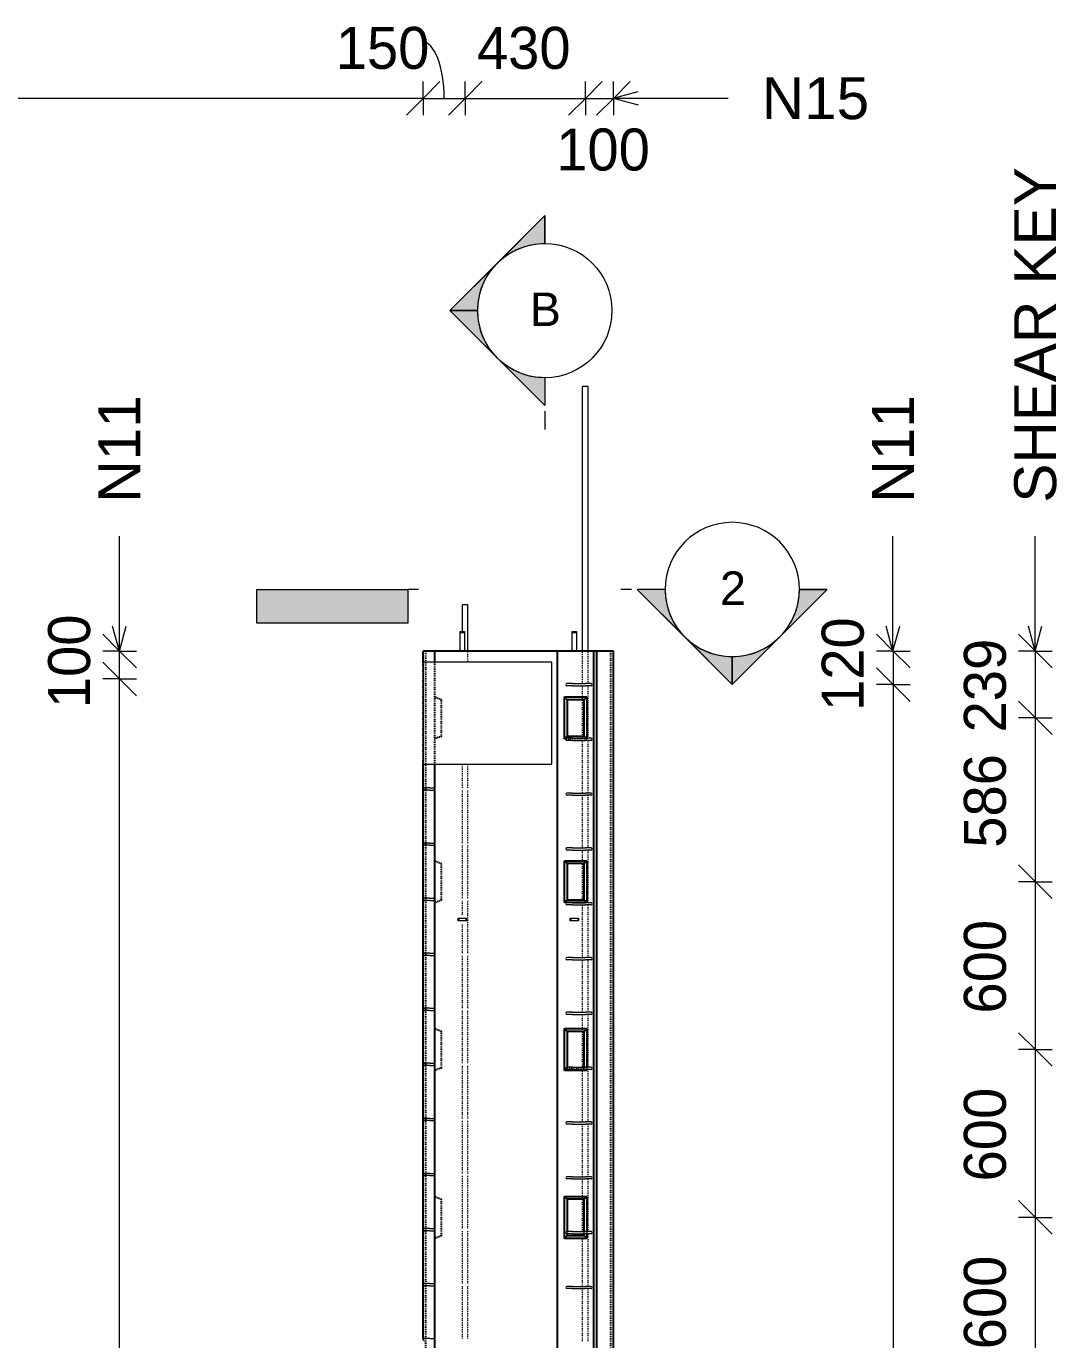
# Model space of a CAD drawing. Header units: millimetres. Extents: x -3132 to 16275, y -2723 to 21287.
# Drawn here: x 612 to 4296, y 5003 to 9698 of the extents above; entities that cross this region are included whole.
import ezdxf

# ---------------------------------------------------------------- set-up
doc = ezdxf.new("R2010")
doc.units = ezdxf.units.MM
doc.linetypes.add('Dash', pattern=[6.36, 3.18, -3.18])
for name, color, linetype, lineweight in [('A-ANNO-DIMS', 211, 'Continuous', 9), ('A-ANNO-DIMS-60', 211, 'Continuous', 9), ('A-DETL-THIN', 151, 'Continuous', 18), ('A-GENM', 13, 'Continuous', 18), ('A-WALL', 113, 'Continuous', 25), ('A-WALL-HDLN', 110, 'Dash', 25), ('G-ANNO-SYMB', 111, 'Continuous', 9), ('G-ANNO-TEXT', 231, 'Continuous', 9), ('S-BEAM', 12, 'Continuous', 18), ('S-RBAR', 171, 'Continuous', 18)]:
    doc.layers.add(name, color=color, linetype=linetype, lineweight=lineweight)
doc.styles.add('Arial', font='arial.ttf', dxfattribs={"height": 120})
doc.styles.add('Arial_1', font='arial.ttf', dxfattribs={"height": 150})
doc.styles.add('Nirmala UI Semilight', font='NirmalaS.ttf', dxfattribs={"height": 150})
doc.dimstyles.new('Arrow_Filled_-_2_5_NI_UI', dxfattribs={"dimscale": 304.8, "dimtxt": 157.104592, "dimasz": 0.393701, "dimexe": 0.19685, "dimexo": 0.0625, "dimgap": 0.19685, "dimtad": 1, "dimdec": 0, "dimzin": 0, "dimdsep": 46, "dimtxsty": 'Nirmala UI Semilight', "dimblk1": 'OBLIQUE', "dimblk2": 'OBLIQUE', "dimsah": 1, "dimcen": 0.09, "dimazin": 0, "dimtfac": 1, "dimtdec": 4, "dimtix": 1, "dimtmove": 0, "dimatfit": 3, "dimfxl": 0.19685, "dimfxlon": 1, "dimtvp": 1, "dimtolj": 1, "dimtzin": 0, "dimarcsym": 2})
doc.dimstyles.new('Arrow_Filled_-_2_5_NI_UI_1', dxfattribs={"dimscale": 304.8, "dimtxt": 157.104592, "dimasz": 0.393701, "dimexe": 0.19685, "dimexo": 0.0625, "dimgap": 0.19685, "dimtad": 1, "dimdec": 0, "dimzin": 0, "dimdsep": 46, "dimtxsty": 'Nirmala UI Semilight', "dimblk1": 'OBLIQUE', "dimblk2": 'OBLIQUE', "dimsah": 1, "dimcen": 0.09, "dimazin": 0, "dimtfac": 1, "dimtdec": 4, "dimtix": 1, "dimtmove": 1, "dimatfit": 3, "dimfxl": 0.19685, "dimfxlon": 1, "dimtvp": 1, "dimtolj": 1, "dimtzin": 0, "dimarcsym": 2})
doc.dimstyles.new('Arrow_Filled_-_2_5_NI_UI_2', dxfattribs={"dimscale": 304.8, "dimtxt": 157.104592, "dimasz": 0.393701, "dimexe": 0.19685, "dimexo": 0.0625, "dimgap": 0.19685, "dimtad": 1, "dimdec": 0, "dimzin": 0, "dimdsep": 46, "dimtxsty": 'Nirmala UI Semilight', "dimblk1": 'OBLIQUE', "dimblk2": 'OBLIQUE', "dimsah": 1, "dimcen": 0.09, "dimazin": 0, "dimtfac": 1, "dimtdec": 4, "dimtix": 1, "dimtmove": 2, "dimatfit": 3, "dimfxl": 0.19685, "dimfxlon": 1, "dimtvp": 1, "dimtolj": 1, "dimtzin": 0, "dimarcsym": 2})

# ---------------------------------------------------------------- blocks, each defined once
blk = doc.blocks.new('M_Rectangular Corbel - M_Rectangular Corbel-2619635-Elevation Front')
at = {"layer": 'S-BEAM'}
for p, q in [((2031.1, 7425), (2031.1, 7060)), ((2491.2, 7425), (2031.1, 7425)), ((2491.2, 7060), (2491.2, 7425)), ((2031.1, 7060), (2491.2, 7060))]:
    blk.add_line(p, q, dxfattribs=at)
blk = doc.blocks.new('RR spread anchor face based - RR-SA-2_5-150-1726819-Elevation Front')
at = {"layer": 'A-GENM'}
for p, q in [((2156.2, 6510), (2158.7, 6510)), ((2156.2, 6500), (2156.2, 6510)), ((2158.7, 6500), (2156.2, 6500)), ((2158.7, 6510), (2183.7, 6510)), ((2158.7, 6510), (2158.7, 6500)), ((2183.7, 6500), (2158.7, 6500)), ((2183.7, 6510), (2186.2, 6510)), ((2183.7, 6510), (2183.7, 6500)), ((2186.2, 6500), (2183.7, 6500)), ((2186.2, 6510), (2186.2, 6500))]:
    blk.add_line(p, q, dxfattribs=at)
blk = doc.blocks.new('RR spread anchor face based - RR-SA-5_0-240-1726839-Elevation Front')
at = {"layer": 'A-GENM'}
for p, q in [((2163.7, 7529.9), (2163.7, 7534.9)), ((2163.7, 7534.9), (2178.7, 7534.9)), ((2163.7, 7465), (2163.7, 7529.9)), ((2178.7, 7529.9), (2163.7, 7529.9)), ((2178.7, 7534.9), (2178.7, 7529.9)), ((2178.7, 7529.9), (2178.7, 7465))]:
    blk.add_line(p, q, dxfattribs=at)
blk = doc.blocks.new('Detail View - M_Section Head - Filled SHOP DWG-1002450-Elevation Front')
at = {"layer": 'G-ANNO-SYMB'}
h = blk.add_hatch(color=256, dxfattribs=at)
edge = h.paths.add_edge_path()
edge.add_line((2863.1, -886.9), (2962.5, -886.9))
edge.add_arc((3202.5, -886.9), 240, 180, 225)
edge.add_line((3032.8, -1056.6), (2863.1, -886.9))
h = blk.add_hatch(color=256, dxfattribs=at)
edge = h.paths.add_edge_path()
edge.add_line((3541.9, -886.9), (3372.2, -1056.6))
edge.add_arc((3202.5, -886.9), 240, 315, 360)
edge.add_line((3442.5, -886.9), (3541.9, -886.9))
h = blk.add_hatch(color=256, dxfattribs=at)
edge = h.paths.add_edge_path()
edge.add_line((3202.5, -1226.3), (3032.8, -1056.6))
edge.add_arc((3202.5, -886.9), 240, 225, 270)
edge.add_line((3202.5, -1126.9), (3202.5, -1226.3))
h = blk.add_hatch(color=256, dxfattribs=at)
edge = h.paths.add_edge_path()
edge.add_line((3202.5, -1226.3), (3202.5, -1126.9))
edge.add_arc((3202.5, -886.9), 240, 270, 315)
edge.add_line((3372.2, -1056.6), (3202.5, -1226.3))
for p, q in [((3202.5, -1226.3), (2863.1, -886.9)), ((2962.5, -886.9), (2863.1, -886.9)), ((2863.1, -886.9), (3032.8, -1056.6)), ((2962.5, -886.9), (2863.1, -886.9)), ((3202.5, -1226.3), (3541.9, -886.9)), ((3372.2, -1056.6), (3541.9, -886.9)), ((3442.5, -886.9), (3541.9, -886.9)), ((3541.9, -886.9), (3442.5, -886.9)), ((3032.8, -1056.6), (3202.5, -1226.3)), ((3202.5, -1226.3), (3372.2, -1056.6)), ((3202.5, -1126.9), (3202.5, -1226.3)), ((3202.5, -1226.3), (3202.5, -1126.9))]:
    blk.add_line(p, q, dxfattribs=at)
for start, end in [(360, 180), (180, 360), (180, 225), (315, 0), (225, 270), (270, 315)]:
    blk.add_arc((3202.5, -886.9), 240, start, end, dxfattribs=at)
blk = doc.blocks.new('DIMBLOCK29-Elevation Front')
at = {"layer": 'A-ANNO-DIMS-60'}
for p, q in [((4220, 5440.5), (4160, 5500.5)), ((4220, 5440.5), (4160, 5440.5)), ((4220, 4840.5), (4220, 5440.5)), ((4220, 5440.5), (4280, 5380.5)), ((4220, 5440.5), (4280, 5440.5)), ((4220, 4840.5), (4160, 4900.5)), ((4220, 4840.5), (4160, 4840.5)), ((4220, 4840.5), (4280, 4780.5)), ((4220, 4840.5), (4280, 4840.5))]:
    blk.add_line(p, q, dxfattribs=at)
at = {"layer": 'A-ANNO-DIMS-60', "color": 0, "insert": (3964.3, 4969.1), "char_height": 150, "width": 411.328, "attachment_point": 1, "rotation": 90, "line_spacing_factor": 1.142579, "style": 'Nirmala UI Semilight'}
blk.add_mtext('600', dxfattribs=at)
blk = doc.blocks.new('_Oblique')
at = {"color": 0, "linetype": 'ByBlock', "lineweight": -2}
blk.add_line((-0.5, -0.5), (0.5, 0.5), dxfattribs=at)
blk = doc.blocks.new('DIMBLOCK30-Elevation Front')
at = {"layer": 'A-ANNO-DIMS-60'}
for p, q in [((4220, 6040.5), (4160, 6100.5)), ((4220, 6040.5), (4160, 6040.5)), ((4220, 5440.5), (4220, 6040.5)), ((4220, 6040.5), (4280, 5980.5)), ((4220, 6040.5), (4280, 6040.5)), ((4220, 5440.5), (4160, 5500.5)), ((4220, 5440.5), (4160, 5440.5)), ((4220, 5440.5), (4280, 5380.5)), ((4220, 5440.5), (4280, 5440.5))]:
    blk.add_line(p, q, dxfattribs=at)
at = {"layer": 'A-ANNO-DIMS-60', "color": 0, "insert": (3964.3, 5569.1), "char_height": 150, "width": 411.328, "attachment_point": 1, "rotation": 90, "line_spacing_factor": 1.142579, "style": 'Nirmala UI Semilight'}
blk.add_mtext('600', dxfattribs=at)
blk = doc.blocks.new('DIMBLOCK31-Elevation Front')
at = {"layer": 'A-ANNO-DIMS-60'}
for p, q in [((4220, 6640.5), (4160, 6700.5)), ((4220, 6640.5), (4160, 6640.5)), ((4220, 6040.5), (4220, 6640.5)), ((4220, 6640.5), (4280, 6580.5)), ((4220, 6640.5), (4280, 6640.5)), ((4220, 6040.5), (4160, 6100.5)), ((4220, 6040.5), (4160, 6040.5)), ((4220, 6040.5), (4280, 5980.5)), ((4220, 6040.5), (4280, 6040.5))]:
    blk.add_line(p, q, dxfattribs=at)
at = {"layer": 'A-ANNO-DIMS-60', "color": 0, "insert": (3964.3, 6169.1), "char_height": 150, "width": 411.328, "attachment_point": 1, "rotation": 90, "line_spacing_factor": 1.142579, "style": 'Nirmala UI Semilight'}
blk.add_mtext('600', dxfattribs=at)
blk = doc.blocks.new('DIMBLOCK32-Elevation Front')
at = {"layer": 'A-ANNO-DIMS-60'}
for p, q in [((4220, 7226), (4160, 7286)), ((4220, 7226), (4160, 7226)), ((4220, 6640.5), (4220, 7226)), ((4220, 7226), (4280, 7166)), ((4220, 7226), (4280, 7226)), ((4220, 6640.5), (4160, 6700.5)), ((4220, 6640.5), (4160, 6640.5)), ((4220, 6640.5), (4280, 6580.5)), ((4220, 6640.5), (4280, 6640.5))]:
    blk.add_line(p, q, dxfattribs=at)
at = {"layer": 'A-ANNO-DIMS-60', "color": 0, "insert": (3964.3, 6761.9), "char_height": 150, "width": 411.328, "attachment_point": 1, "rotation": 90, "line_spacing_factor": 1.142579, "style": 'Nirmala UI Semilight'}
blk.add_mtext('586', dxfattribs=at)
blk = doc.blocks.new('DIMBLOCK33-Elevation Front')
at = {"layer": 'A-ANNO-DIMS-60'}
for p, q in [((4220, 7465), (4160, 7525)), ((4220, 7465), (4160, 7465)), ((4220, 7226), (4220, 7465)), ((4220, 7465), (4280, 7405)), ((4220, 7465), (4280, 7465)), ((4220, 7226), (4160, 7286)), ((4220, 7226), (4160, 7226)), ((4220, 7226), (4280, 7166)), ((4220, 7226), (4280, 7226))]:
    blk.add_line(p, q, dxfattribs=at)
at = {"layer": 'A-ANNO-DIMS-60', "color": 0, "insert": (3964.3, 7174.1), "char_height": 150, "width": 411.328, "attachment_point": 1, "rotation": 90, "line_spacing_factor": 1.142579, "style": 'Nirmala UI Semilight'}
blk.add_mtext('239', dxfattribs=at)
blk = doc.blocks.new('DIMBLOCK35-Elevation Front')
at = {"layer": 'A-ANNO-DIMS-60'}
for p, q in [((945.9, 7365.1), (885.9, 7425.1)), ((945.9, 7365.1), (885.9, 7365.1)), ((945.9, -1295), (945.9, 7365.1)), ((945.9, 7365.1), (1005.9, 7305.1)), ((945.9, 7365.1), (1005.9, 7365.1)), ((945.9, -1295), (885.9, -1235)), ((945.9, -1295), (885.9, -1295)), ((945.9, -1295), (1005.9, -1355)), ((945.9, -1295), (1005.9, -1295))]:
    blk.add_line(p, q, dxfattribs=at)
at = {"layer": 'A-ANNO-DIMS-60', "color": 0, "insert": (690.2, 2265.2), "char_height": 150, "width": 1847.55, "attachment_point": 1, "rotation": 90, "line_spacing_factor": 1.142579, "style": 'Nirmala UI Semilight'}
blk.add_mtext('T8@200mm C/C', dxfattribs=at)
blk = doc.blocks.new('DIMBLOCK36-Elevation Front')
at = {"layer": 'A-ANNO-DIMS-60'}
for p, q in [((945.9, 7465), (885.9, 7525)), ((945.9, 7465), (885.9, 7465)), ((945.9, 7365.1), (945.9, 7465)), ((945.9, 7465), (1005.9, 7405)), ((945.9, 7465), (1005.9, 7465)), ((945.9, 7365.1), (885.9, 7425.1)), ((945.9, 7365.1), (885.9, 7365.1)), ((945.9, 7365.1), (1005.9, 7305.1)), ((945.9, 7365.1), (1005.9, 7365.1))]:
    blk.add_line(p, q, dxfattribs=at)
at = {"layer": 'A-ANNO-DIMS-60', "color": 0, "insert": (690.2, 7260.8), "char_height": 150, "width": 370.196, "attachment_point": 1, "rotation": 90, "line_spacing_factor": 1.142579, "style": 'Nirmala UI Semilight'}
blk.add_mtext('100', dxfattribs=at)
blk = doc.blocks.new('DIMBLOCK65-Elevation Front')
at = {"layer": 'A-ANNO-DIMS-60'}
for p, q in [((2031.2, 9440.2), (2091.2, 9500.2)), ((2031.2, 9440.2), (2031.2, 9500.2)), ((2181.2, 9440.2), (2241.2, 9500.2)), ((2181.2, 9440.2), (2181.2, 9500.2)), ((2031.2, 9440.2), (1971.2, 9380.2)), ((2031.2, 9440.2), (2181.2, 9440.2)), ((2031.2, 9440.2), (2031.2, 9380.2)), ((2181.2, 9440.2), (2121.2, 9380.2)), ((2181.2, 9440.2), (2181.2, 9380.2))]:
    blk.add_line(p, q, dxfattribs=at)
blk.add_ellipse((2027.2, 9440.2), major_axis=(0, 202.8), ratio=0.389529, start_param=4.712389, end_param=6.283185, dxfattribs=at)
at = {"layer": 'A-ANNO-DIMS-60', "color": 0, "insert": (1718.7, 9695.9), "char_height": 150, "width": 370.196, "attachment_point": 1, "line_spacing_factor": 1.142579, "style": 'Nirmala UI Semilight'}
blk.add_mtext('150', dxfattribs=at)
blk = doc.blocks.new('DIMBLOCK66-Elevation Front')
at = {"layer": 'A-ANNO-DIMS-60'}
for p, q in [((2181.2, 9440.2), (2241.2, 9500.2)), ((2181.2, 9440.2), (2181.2, 9500.2)), ((2611.2, 9440.2), (2671.2, 9500.2)), ((2611.2, 9440.2), (2611.2, 9500.2)), ((2181.2, 9440.2), (2121.2, 9380.2)), ((2181.2, 9440.2), (2611.2, 9440.2)), ((2181.2, 9440.2), (2181.2, 9380.2)), ((2611.2, 9440.2), (2551.2, 9380.2)), ((2611.2, 9440.2), (2611.2, 9380.2))]:
    blk.add_line(p, q, dxfattribs=at)
at = {"layer": 'A-ANNO-DIMS-60', "color": 0, "insert": (2223.4, 9695.9), "char_height": 150, "width": 414.756, "attachment_point": 1, "line_spacing_factor": 1.142579, "style": 'Nirmala UI Semilight'}
blk.add_mtext('430', dxfattribs=at)
blk = doc.blocks.new('DIMBLOCK67-Elevation Front')
at = {"layer": 'A-ANNO-DIMS-60'}
for p, q in [((2611.2, 9440.2), (2671.2, 9500.2)), ((2611.2, 9440.2), (2611.2, 9500.2)), ((2711.2, 9440.2), (2771.2, 9500.2)), ((2711.2, 9440.2), (2711.2, 9500.2)), ((2611.2, 9440.2), (2551.2, 9380.2)), ((2611.2, 9440.2), (2711.2, 9440.2)), ((2611.2, 9440.2), (2611.2, 9380.2)), ((2711.2, 9440.2), (2651.2, 9380.2)), ((2711.2, 9440.2), (2711.2, 9380.2))]:
    blk.add_line(p, q, dxfattribs=at)
at = {"layer": 'A-ANNO-DIMS-60', "color": 0, "insert": (2506.9, 9332.6), "char_height": 150, "width": 370.196, "attachment_point": 1, "line_spacing_factor": 1.142579, "style": 'Nirmala UI Semilight'}
blk.add_mtext('100', dxfattribs=at)
blk = doc.blocks.new('DIMBLOCK76-Elevation Front')
at = {"layer": 'A-ANNO-DIMS-60'}
for p, q in [((3711.6, 7465), (3651.6, 7525)), ((3711.6, 7465), (3651.6, 7465)), ((3711.6, 7465), (3711.6, 7345)), ((3711.6, 7465), (3771.6, 7405)), ((3711.6, 7465), (3771.6, 7465)), ((3711.6, 7345), (3651.6, 7405)), ((3711.6, 7345), (3651.6, 7345)), ((3711.6, 7345), (3771.6, 7285)), ((3711.6, 7345), (3771.6, 7345))]:
    blk.add_line(p, q, dxfattribs=at)
at = {"layer": 'A-ANNO-DIMS-60', "color": 0, "insert": (3455.9, 7250.8), "char_height": 150, "width": 370.196, "attachment_point": 1, "rotation": 90, "line_spacing_factor": 1.142579, "style": 'Nirmala UI Semilight'}
blk.add_mtext('120', dxfattribs=at)
blk = doc.blocks.new('DIMBLOCK77-Elevation Front')
at = {"layer": 'A-ANNO-DIMS-60'}
for p, q in [((3711.6, 7345), (3651.6, 7405)), ((3711.6, 7345), (3651.6, 7345)), ((3711.6, 7345), (3711.6, -1275)), ((3711.6, 7345), (3771.6, 7285)), ((3711.6, 7345), (3771.6, 7345)), ((3711.6, -1275), (3651.6, -1215)), ((3711.6, -1275), (3651.6, -1275)), ((3711.6, -1275), (3771.6, -1335)), ((3711.6, -1275), (3771.6, -1275))]:
    blk.add_line(p, q, dxfattribs=at)
at = {"layer": 'A-ANNO-DIMS-60', "color": 0, "insert": (3455.9, 2265.2), "char_height": 150, "width": 1847.55, "attachment_point": 1, "rotation": 90, "line_spacing_factor": 1.142579, "style": 'Nirmala UI Semilight'}
blk.add_mtext('T8@200mm C/C', dxfattribs=at)
blk = doc.blocks.new('Detail View - M_Section Tail - Filled Horizontal-14034-Elevation Front')
at = {"layer": 'G-ANNO-SYMB'}
blk.add_hatch(color=256, dxfattribs=at).paths.add_polyline_path([(1924.6, -1006.9), (1924.6, -886.9), (1384.6, -886.9), (1384.6, -1006.9)])
for p, q in [((1384.6, -1006.9), (1384.6, -886.9)), ((1384.6, -886.9), (1924.6, -886.9)), ((1924.6, -886.9), (1924.6, -1006.9)), ((1924.6, -1006.9), (1384.6, -1006.9))]:
    blk.add_line(p, q, dxfattribs=at)

msp = doc.modelspace()

# ---------------------------------------------------------------- linework, layer by layer
at = {"layer": 'A-DETL-THIN'}
msp.add_line((2031.2, 9440.2), (-473.9, 9440.2), dxfattribs=at)
at = {"layer": 'A-WALL'}
for p, q in [((2711.2, 7465), (2031.2, 7465)), ((2031.2, 7425), (2031.2, 7465)), ((2071.2, 7465), (2071.2, 7425)), ((2511.2, -1395), (2511.2, 7465)), ((2641.2, -1395), (2641.2, 7465)), ((2651.2, 7465), (2651.2, -1395)), ((2711.2, 3690), (2711.2, 7465)), ((2536.2, 7151), (2536.2, 7301)), ((2536.2, 7301), (2616.2, 7301)), ((2546.2, 7291), (2536.2, 7301)), ((2546.2, 7291), (2546.2, 7161)), ((2606.2, 7291), (2546.2, 7291)), ((2606.2, 7291), (2616.2, 7301)), ((2606.2, 7161), (2606.2, 7291)), ((2616.2, 7301), (2616.2, 7153.1)), ((2536.2, 7151), (2546.2, 7161)), ((2542.2, 7151), (2536.2, 7151)), ((2546.2, 7161), (2606.2, 7161)), ((2606.2, 7161), (2614.1, 7153.1)), ((2031.2, 6971.8), (2031.2, 7060)), ((2071.2, 7060), (2071.2, -1395)), ((2031.2, 6775), (2031.2, 6971.1)), ((2031.2, 6578.2), (2031.2, 6774.2)), ((2536.2, 6565.5), (2536.2, 6715.5)), ((2536.2, 6715.5), (2616.2, 6715.5)), ((2546.2, 6705.5), (2536.2, 6715.5)), ((2606.2, 6705.5), (2616.2, 6715.5)), ((2616.2, 6715.5), (2616.2, 6565.5)), ((2546.2, 6705.5), (2546.2, 6575.5)), ((2606.2, 6705.5), (2546.2, 6705.5)), ((2606.2, 6575.5), (2606.2, 6705.5)), ((2031.2, 6381.4), (2031.2, 6577.4)), ((2536.2, 6565.5), (2546.2, 6575.5)), ((2546.2, 6575.5), (2606.2, 6575.5)), ((2606.2, 6575.5), (2616.2, 6565.5)), ((2616.2, 6565.5), (2536.2, 6565.5)), ((2031.2, 6184.5), (2031.2, 6380.6)), ((2031.2, 5987.7), (2031.2, 6183.8)), ((2536.2, 5965.5), (2536.2, 6115.5)), ((2536.2, 6115.5), (2616.2, 6115.5)), ((2546.2, 6105.5), (2536.2, 6115.5)), ((2546.2, 6105.5), (2546.2, 5977.6)), ((2606.2, 6105.5), (2546.2, 6105.5)), ((2606.2, 6105.5), (2616.2, 6115.5)), ((2606.2, 5977.6), (2606.2, 6105.5)), ((2616.2, 6115.5), (2616.2, 5977.6)), ((2031.2, 5790.9), (2031.2, 5987)), ((2536.2, 5965.5), (2542.3, 5971.6)), ((2616.2, 5965.5), (2536.2, 5965.5)), ((2612.1, 5969.6), (2616.2, 5965.5)), ((2616.2, 5969.6), (2616.2, 5965.5)), ((2031.2, 5594.1), (2031.2, 5790.1)), ((2031.2, 5397.3), (2031.2, 5593.3)), ((2536.2, 5365.5), (2536.2, 5515.5)), ((2536.2, 5515.5), (2616.2, 5515.5)), ((2546.2, 5505.5), (2536.2, 5515.5)), ((2546.2, 5505.5), (2546.2, 5389.9)), ((2606.2, 5505.5), (2546.2, 5505.5)), ((2606.2, 5505.5), (2616.2, 5515.5)), ((2606.2, 5389.9), (2606.2, 5505.5)), ((2616.2, 5515.5), (2616.2, 5389.9)), ((2031.2, 5200.4), (2031.2, 5396.5)), ((2536.2, 5365.5), (2546.2, 5375.5)), ((2616.2, 5365.5), (2536.2, 5365.5)), ((2546.2, 5381.9), (2546.2, 5375.5)), ((2546.2, 5375.5), (2606.2, 5375.5)), ((2606.2, 5375.5), (2606.2, 5381.9)), ((2606.2, 5375.5), (2616.2, 5365.5)), ((2616.2, 5381.9), (2616.2, 5365.5)), ((2031.2, 5003.6), (2031.2, 5199.7))]:
    msp.add_line(p, q, dxfattribs=at)
at = {"layer": 'A-WALL-HDLN'}
for p, q in [((2041.2, 3690), (2041.2, 7465)), ((2701.2, 7465), (2701.2, 3690)), ((2031.2, 7060), (2031.2, 7425)), ((2071.2, 7425), (2071.2, 7060)), ((2096.2, 7290), (2071.2, 7300)), ((2096.2, 7160), (2096.2, 7290)), ((2096.2, 7160), (2071.2, 7150)), ((2616.2, 7151), (2542.2, 7151)), ((2614.1, 7153.1), (2616.2, 7151)), ((2616.2, 7153), (2616.2, 7151)), ((2096.2, 6704.5), (2071.2, 6714.5)), ((2096.2, 6574.5), (2096.2, 6704.5)), ((2096.2, 6574.5), (2071.2, 6564.5)), ((2096.2, 6104.5), (2071.2, 6114.5)), ((2096.2, 5974.5), (2096.2, 6104.5)), ((2096.2, 5974.5), (2071.2, 5964.5)), ((2542.3, 5971.6), (2546.2, 5975.5)), ((2546.2, 5977.6), (2546.2, 5975.5)), ((2546.2, 5975.5), (2606.2, 5975.5)), ((2606.2, 5975.5), (2606.2, 5977.6)), ((2606.2, 5975.5), (2612, 5969.7)), ((2616.2, 5977.6), (2616.2, 5969.7)), ((2096.2, 5504.5), (2071.2, 5514.5)), ((2096.2, 5374.5), (2096.2, 5504.5)), ((2096.2, 5374.5), (2071.2, 5364.5)), ((2546.2, 5389.9), (2546.2, 5382)), ((2606.2, 5382), (2606.2, 5389.9)), ((2616.2, 5389.9), (2616.2, 5382))]:
    msp.add_line(p, q, dxfattribs=at)
at = {"layer": 'G-ANNO-SYMB'}
for p, q in [((2466.1, 8321.8), (2466.1, 8256.9)), ((2014.5, 7685), (1976.6, 7685)), ((2776.2, 7685), (2738.1, 7685))]:
    msp.add_line(p, q, dxfattribs=at)
at = {"layer": 'G-ANNO-TEXT', "color": 7}
for p, q in [((2710.1, 9441.1), (2800.1, 9465.2)), ((2710.1, 9441.1), (2800.1, 9417)), ((2710.1, 9441.1), (3121.5, 9441.1)), ((945, 7464), (945, 7875.3)), ((3710.6, 7464), (3710.6, 7875.3)), ((4219, 7464), (4219, 7875.3)), ((945, 7464), (920.9, 7554)), ((945, 7464), (969.1, 7554)), ((3710.6, 7464), (3686.5, 7554)), ((3710.6, 7464), (3734.7, 7554)), ((4219, 7464), (4194.9, 7554)), ((4219, 7464), (4243.1, 7554))]:
    msp.add_line(p, q, dxfattribs=at)
at = {"layer": 'S-RBAR'}
for p, q in [((2621.2, 8410), (2601.2, 8410)), ((2601.2, 7465), (2601.2, 8410)), ((2621.2, 7465), (2621.2, 8410)), ((2191.2, 7630), (2171.2, 7630)), ((2171.2, 7534.9), (2171.2, 7630)), ((2191.2, 7465), (2191.2, 7630)), ((2565.2, 7349), (2545.2, 7349)), ((2565.2, 7341), (2545.2, 7341)), ((2565.2, 7349), (2611.2, 7349)), ((2565.2, 7341), (2611.2, 7341)), ((2631.2, 7349), (2611.2, 7349)), ((2631.2, 7341), (2611.2, 7341)), ((2565.2, 7153.1), (2545.2, 7153.1)), ((2565.2, 7145.1), (2545.2, 7145.1)), ((2565.2, 7153.1), (2611.2, 7153.1)), ((2565.2, 7145.1), (2611.2, 7145.1)), ((2631.2, 7153.1), (2611.2, 7153.1)), ((2631.2, 7145.1), (2611.2, 7145.1)), ((2055.2, 6975.4), (2035.2, 6975.4)), ((2055.2, 6967.4), (2035.2, 6967.4)), ((2055.2, 6975.4), (2071.2, 6975.4)), ((2055.2, 6967.4), (2071.2, 6967.4)), ((2565.2, 6957.2), (2545.2, 6957.2)), ((2565.2, 6949.2), (2545.2, 6949.2)), ((2565.2, 6957.2), (2611.2, 6957.2)), ((2565.2, 6949.2), (2611.2, 6949.2)), ((2631.2, 6957.2), (2611.2, 6957.2)), ((2631.2, 6949.2), (2611.2, 6949.2)), ((2055.2, 6778.6), (2035.2, 6778.6)), ((2055.2, 6770.6), (2035.2, 6770.6)), ((2055.2, 6778.6), (2071.2, 6778.6)), ((2055.2, 6770.6), (2071.2, 6770.6)), ((2565.2, 6761.3), (2545.2, 6761.3)), ((2565.2, 6761.3), (2611.2, 6761.3)), ((2631.2, 6761.3), (2611.2, 6761.3)), ((2565.2, 6753.3), (2545.2, 6753.3)), ((2565.2, 6753.3), (2611.2, 6753.3)), ((2631.2, 6753.3), (2611.2, 6753.3)), ((2055.2, 6581.8), (2035.2, 6581.8)), ((2055.2, 6573.8), (2035.2, 6573.8)), ((2055.2, 6581.8), (2071.2, 6581.8)), ((2055.2, 6573.8), (2071.2, 6573.8)), ((2565.2, 6565.4), (2545.2, 6565.4)), ((2565.2, 6557.4), (2545.2, 6557.4)), ((2565.2, 6565.4), (2611.2, 6565.4)), ((2565.2, 6557.4), (2611.2, 6557.4)), ((2631.2, 6565.4), (2611.2, 6565.4)), ((2631.2, 6557.4), (2611.2, 6557.4)), ((2055.2, 6385), (2035.2, 6385)), ((2055.2, 6377), (2035.2, 6377)), ((2055.2, 6385), (2071.2, 6385)), ((2055.2, 6377), (2071.2, 6377)), ((2565.2, 6369.5), (2545.2, 6369.5)), ((2565.2, 6361.5), (2545.2, 6361.5)), ((2565.2, 6369.5), (2611.2, 6369.5)), ((2565.2, 6361.5), (2611.2, 6361.5)), ((2631.2, 6369.5), (2611.2, 6369.5)), ((2631.2, 6361.5), (2611.2, 6361.5)), ((2055.2, 6188.2), (2035.2, 6188.2)), ((2055.2, 6180.2), (2035.2, 6180.2)), ((2055.2, 6188.2), (2071.2, 6188.2)), ((2055.2, 6180.2), (2071.2, 6180.2)), ((2565.2, 6173.5), (2545.2, 6173.5)), ((2565.2, 6165.5), (2545.2, 6165.5)), ((2565.2, 6173.5), (2611.2, 6173.5)), ((2565.2, 6165.5), (2611.2, 6165.5)), ((2631.2, 6173.5), (2611.2, 6173.5)), ((2631.2, 6165.5), (2611.2, 6165.5)), ((2055.2, 5991.3), (2035.2, 5991.3)), ((2055.2, 5983.3), (2035.2, 5983.3)), ((2055.2, 5991.3), (2071.2, 5991.3)), ((2055.2, 5983.3), (2071.2, 5983.3)), ((2565.2, 5977.6), (2545.2, 5977.6)), ((2565.2, 5969.6), (2545.2, 5969.6)), ((2565.2, 5977.6), (2611.2, 5977.6)), ((2565.2, 5969.6), (2611.2, 5969.6)), ((2631.2, 5977.6), (2611.2, 5977.6)), ((2631.2, 5969.6), (2611.2, 5969.6)), ((2055.2, 5794.5), (2035.2, 5794.5)), ((2055.2, 5786.5), (2035.2, 5786.5)), ((2055.2, 5794.5), (2071.2, 5794.5)), ((2055.2, 5786.5), (2071.2, 5786.5)), ((2565.2, 5781.7), (2545.2, 5781.7)), ((2565.2, 5781.7), (2611.2, 5781.7)), ((2631.2, 5781.7), (2611.2, 5781.7)), ((2565.2, 5773.7), (2545.2, 5773.7)), ((2565.2, 5773.7), (2611.2, 5773.7)), ((2631.2, 5773.7), (2611.2, 5773.7)), ((2055.2, 5597.7), (2035.2, 5597.7)), ((2055.2, 5589.7), (2035.2, 5589.7)), ((2055.2, 5597.7), (2071.2, 5597.7)), ((2055.2, 5589.7), (2071.2, 5589.7)), ((2565.2, 5585.8), (2545.2, 5585.8)), ((2565.2, 5577.8), (2545.2, 5577.8)), ((2565.2, 5585.8), (2611.2, 5585.8)), ((2565.2, 5577.8), (2611.2, 5577.8)), ((2631.2, 5585.8), (2611.2, 5585.8)), ((2631.2, 5577.8), (2611.2, 5577.8)), ((2055.2, 5400.9), (2035.2, 5400.9)), ((2055.2, 5400.9), (2071.2, 5400.9)), ((2055.2, 5392.9), (2035.2, 5392.9)), ((2055.2, 5392.9), (2071.2, 5392.9)), ((2565.2, 5389.9), (2545.2, 5389.9)), ((2565.2, 5381.9), (2545.2, 5381.9)), ((2565.2, 5389.9), (2611.2, 5389.9)), ((2565.2, 5381.9), (2611.2, 5381.9)), ((2631.2, 5389.9), (2611.2, 5389.9)), ((2631.2, 5381.9), (2611.2, 5381.9)), ((2055.2, 5204.1), (2035.2, 5204.1)), ((2055.2, 5196.1), (2035.2, 5196.1)), ((2055.2, 5204.1), (2071.2, 5204.1)), ((2055.2, 5196.1), (2071.2, 5196.1)), ((2565.2, 5194), (2545.2, 5194)), ((2565.2, 5186), (2545.2, 5186)), ((2565.2, 5194), (2611.2, 5194)), ((2565.2, 5186), (2611.2, 5186)), ((2631.2, 5194), (2611.2, 5194)), ((2631.2, 5186), (2611.2, 5186)), ((2055.2, 5007.2), (2035.2, 5007.2)), ((2055.2, 5007.2), (2071.2, 5007.2))]:
    msp.add_line(p, q, dxfattribs=at)
at = {"layer": 'S-RBAR', "linetype": 'Dash'}
for p, q in [((2191.2, 7425), (2191.2, 7465)), ((2601.2, 7349), (2601.2, 7465)), ((2621.2, 7349), (2621.2, 7465)), ((2601.2, 7153.1), (2601.2, 7341)), ((2621.2, 7153.1), (2621.2, 7341)), ((2601.2, 6957.2), (2601.2, 7145.1)), ((2621.2, 6957.2), (2621.2, 7145.1)), ((2171.2, 6975.4), (2171.2, 7060)), ((2191.2, 6975.4), (2191.2, 7060)), ((2171.2, 6778.6), (2171.2, 6967.4)), ((2191.2, 6778.6), (2191.2, 6967.4)), ((2601.2, 6761.3), (2601.2, 6949.2)), ((2621.2, 6761.3), (2621.2, 6949.2)), ((2171.2, 6581.8), (2171.2, 6770.6)), ((2191.2, 6581.8), (2191.2, 6770.6)), ((2601.2, 6565.4), (2601.2, 6753.3)), ((2621.2, 6565.4), (2621.2, 6753.3)), ((2171.2, 6522), (2171.2, 6573.8)), ((2191.2, 6385), (2191.2, 6573.8)), ((2601.2, 6369.5), (2601.2, 6557.4)), ((2621.2, 6369.5), (2621.2, 6557.4)), ((2171.2, 6385), (2171.2, 6488)), ((2171.2, 6188.2), (2171.2, 6377)), ((2191.2, 6188.2), (2191.2, 6377)), ((2601.2, 6173.5), (2601.2, 6361.5)), ((2621.2, 6173.5), (2621.2, 6361.5)), ((2171.2, 5991.3), (2171.2, 6180.2)), ((2191.2, 5991.3), (2191.2, 6180.2)), ((2601.2, 5977.6), (2601.2, 6165.2)), ((2621.2, 5977.6), (2621.2, 6165.2)), ((2171.2, 5794.5), (2171.2, 5983.3)), ((2191.2, 5794.5), (2191.2, 5983.3)), ((2601.2, 5782.2), (2601.2, 5969.6)), ((2621.2, 5782.2), (2621.2, 5969.6)), ((2171.2, 5597.7), (2171.2, 5786.5)), ((2191.2, 5597.7), (2191.2, 5786.5)), ((2601.2, 5585.8), (2601.2, 5773.7)), ((2621.2, 5585.8), (2621.2, 5773.7)), ((2171.2, 5400.9), (2171.2, 5589.7)), ((2191.2, 5400.9), (2191.2, 5589.7)), ((2601.2, 5389.9), (2601.2, 5577.8)), ((2621.2, 5389.9), (2621.2, 5577.8)), ((2171.2, 5204.1), (2171.2, 5392.9)), ((2191.2, 5204.1), (2191.2, 5392.9)), ((2601.2, 5194), (2601.2, 5381.9)), ((2621.2, 5194), (2621.2, 5381.9)), ((2171.2, 5007.2), (2171.2, 5196.1)), ((2191.2, 5007.2), (2191.2, 5196.1)), ((2601.2, 4998.1), (2601.2, 5186)), ((2621.2, 4998.1), (2621.2, 5186))]:
    msp.add_line(p, q, dxfattribs=at)
at = {"layer": 'S-RBAR'}
for centre, start, end in [((2545.2, 7345), 90, 270), ((2631.2, 7345), 270, 90), ((2545.2, 7149.1), 90, 270), ((2631.2, 7149.1), 270, 90), ((2035.2, 6971.4), 90, 270), ((2545.2, 6953.2), 90, 270), ((2631.2, 6953.2), 270, 90), ((2035.2, 6774.6), 90, 270), ((2545.2, 6757.3), 90, 270), ((2631.2, 6757.3), 270, 90), ((2035.2, 6577.8), 90, 270), ((2545.2, 6561.4), 90, 270), ((2631.2, 6561.4), 270, 90), ((2035.2, 6381), 90, 270), ((2545.2, 6365.5), 90, 270), ((2631.2, 6365.5), 270, 90), ((2035.2, 6184.2), 90, 270), ((2545.2, 6169.5), 90, 270), ((2631.2, 6169.5), 270, 90), ((2035.2, 5987.3), 90, 270), ((2545.2, 5973.6), 90, 270), ((2631.2, 5973.6), 270, 90), ((2035.2, 5790.5), 90, 270), ((2545.2, 5777.7), 90, 270), ((2631.2, 5777.7), 270, 90), ((2035.2, 5593.7), 90, 270), ((2545.2, 5581.8), 90, 270), ((2631.2, 5581.8), 270, 90), ((2035.2, 5396.9), 90, 270), ((2545.2, 5385.9), 90, 270), ((2631.2, 5385.9), 270, 90), ((2035.2, 5200.1), 90, 270), ((2545.2, 5190), 90, 270), ((2631.2, 5190), 270, 90), ((2035.2, 5003.2), 90, 270)]:
    msp.add_arc(centre, 4, start, end, dxfattribs=at)

# ---------------------------------------------------------------- block references
at = {"layer": 'A-GENM'}
for name, p in [('RR spread anchor face based - RR-SA-5_0-240-1726839-Elevation Front', (0, 0)), ('RR spread anchor face based - RR-SA-5_0-240-1726839-Elevation Front', (400, 0)), ('RR spread anchor face based - RR-SA-2_5-150-1726819-Elevation Front', (0, 0)), ('RR spread anchor face based - RR-SA-2_5-150-1726819-Elevation Front', (400, 0))]:
    msp.add_blockref(name, p, dxfattribs=at)
at = {"layer": 'G-ANNO-SYMB', "extrusion": (0, 0, -1), "rotation": 90.00000000000038}
msp.add_blockref('Detail View - M_Section Head - Filled SHOP DWG-1002450-Elevation Front', (-3353, 5479.3), dxfattribs=at)
at = {"layer": 'G-ANNO-SYMB'}
for name, p in [('Detail View - M_Section Head - Filled SHOP DWG-1002450-Elevation Front', (-66.4, 8571.9)), ('Detail View - M_Section Tail - Filled Horizontal-14034-Elevation Front', (51.9, 8571.9))]:
    msp.add_blockref(name, p, dxfattribs=at)
at = {"layer": 'S-BEAM'}
msp.add_blockref('M_Rectangular Corbel - M_Rectangular Corbel-2619635-Elevation Front', (0, 0), dxfattribs=at)

# ---------------------------------------------------------------- texts
at = {"layer": 'G-ANNO-SYMB', "char_height": 120, "attachment_point": 1, "style": 'Arial'}
for s, insert, width in [('B', (2411.9, 8746.4), 139.494), ('2', (3092.1, 7749.6), 115.443)]:
    msp.add_mtext(s, dxfattribs=dict(at, insert=insert, width=width))
at = {"layer": 'G-ANNO-TEXT', "color": 7, "insert": (3241.5, 9516.1), "char_height": 150, "width": 461.772, "attachment_point": 1, "style": 'Arial_1'}
msp.add_mtext('N15', dxfattribs=at)
at = {"layer": 'G-ANNO-TEXT', "color": 7, "char_height": 150, "attachment_point": 1, "rotation": 90, "style": 'Arial_1'}
for s, insert, width in [('SHEAR KEY', (4144, 7995.3), 1447.848), ('N11', (870, 7995.3), 461.772), ('N11', (3635.6, 7995.3), 461.772)]:
    msp.add_mtext(s, dxfattribs=dict(at, insert=insert, width=width))

# ---------------------------------------------------------------- dimensions: what is measured, and where the dimension line sits
at = {"layer": 'A-ANNO-DIMS'}
for base, p1, p2, dimstyle, override, picture, middle in [((2181.2, 9440.2), (2031.2, 9380.2), (2181.2, 9380.2), 'Arrow_Filled_-_2_5_NI_UI_1', {"dimpost": '<>', "dimfxl": 150}, 'DIMBLOCK65-Elevation Front', (1903.8, 9595.9)), ((2711.2, 9440.2), (2611.2, 9380.2), (2711.2, 9380.2), 'Arrow_Filled_-_2_5_NI_UI_2', {"dimpost": '<>', "dimfxl": 100}, 'DIMBLOCK67-Elevation Front', (2692, 9232.6))]:
    dim = msp.add_linear_dim(base=base, p1=p1, p2=p2, dimstyle=dimstyle, override=override, dxfattribs=at)
    dim.commit()
    dim.dimension.update_dxf_attribs({"geometry": picture, "text_midpoint": middle, "dimtype": 160})
dim = msp.add_linear_dim(base=(2611.2, 9440.2), p1=(2181.2, 9380.2), p2=(2611.2, 9380.2), dimstyle='Arrow_Filled_-_2_5_NI_UI', override={"dimpost": '<>', "dimfxl": 430}, dxfattribs=at)
dim.commit()
dim.dimension.update_dxf_attribs({"geometry": 'DIMBLOCK66-Elevation Front', "text_midpoint": (2396.2, 9577.7)})
for base, p1, p2, override, picture, middle in [((945.9, 7465), (1005.9, 7365.1), (1005.9, 7465), {"dimpost": '<>', "dimfxl": 99.92483}, 'DIMBLOCK36-Elevation Front', (808, 7415)), ((3711.6, 7345), (3651.6, 7465), (3651.6, 7345), {"dimpost": '<>', "dimfxl": 120}, 'DIMBLOCK76-Elevation Front', (3573.6, 7405)), ((4220, 7465), (4160, 7226), (4160, 7465), {"dimpost": '<>', "dimfxl": 239.009766}, 'DIMBLOCK33-Elevation Front', (4082.4, 7345.5)), ((4219.9958389, 7225.9902344), (4159.9958389, 6640.4902344), (4159.9958389, 7225.9902344), {"dimpost": '<>', "dimfxl": 585.5}, 'DIMBLOCK32-Elevation Front', (4082.4330772, 6933.2402344)), ((4220, 6640.5), (4160, 6040.5), (4160, 6640.5), {"dimpost": '<>', "dimfxl": 600}, 'DIMBLOCK31-Elevation Front', (4082.4, 6340.5)), ((4220, 6040.5), (4160, 5440.5), (4160, 6040.5), {"dimpost": '<>', "dimfxl": 600}, 'DIMBLOCK30-Elevation Front', (4082.4, 5740.5)), ((4220, 5440.5), (4160, 4840.5), (4160, 5440.5), {"dimpost": '<>', "dimfxl": 600}, 'DIMBLOCK29-Elevation Front', (4082.4, 5140.5))]:
    dim = msp.add_linear_dim(base=base, p1=p1, p2=p2, angle=90, dimstyle='Arrow_Filled_-_2_5_NI_UI', override=override, dxfattribs=at)
    dim.commit()
    dim.dimension.update_dxf_attribs({"geometry": picture, "text_midpoint": middle})
for base, p1, p2, override, picture, middle in [((945.9, 7365.1), (1005.9, -1295), (1005.9, 7365.1), {"dimpost": '<>', "dimfxl": 8660.07517}, 'DIMBLOCK35-Elevation Front', (797.2, 3035)), ((3711.6, -1275), (3651.6, 7345), (3651.6, -1275), {"dimpost": '<>', "dimfxl": 8620}, 'DIMBLOCK77-Elevation Front', (3562.9, 3035))]:
    dim = msp.add_linear_dim(base=base, p1=p1, p2=p2, angle=90, text='T8@200mm C/C', dimstyle='Arrow_Filled_-_2_5_NI_UI', override=override, dxfattribs=at)
    dim.commit()
    dim.dimension.update_dxf_attribs({"geometry": picture, "text_midpoint": middle})

doc.saveas('drawing.dxf')
